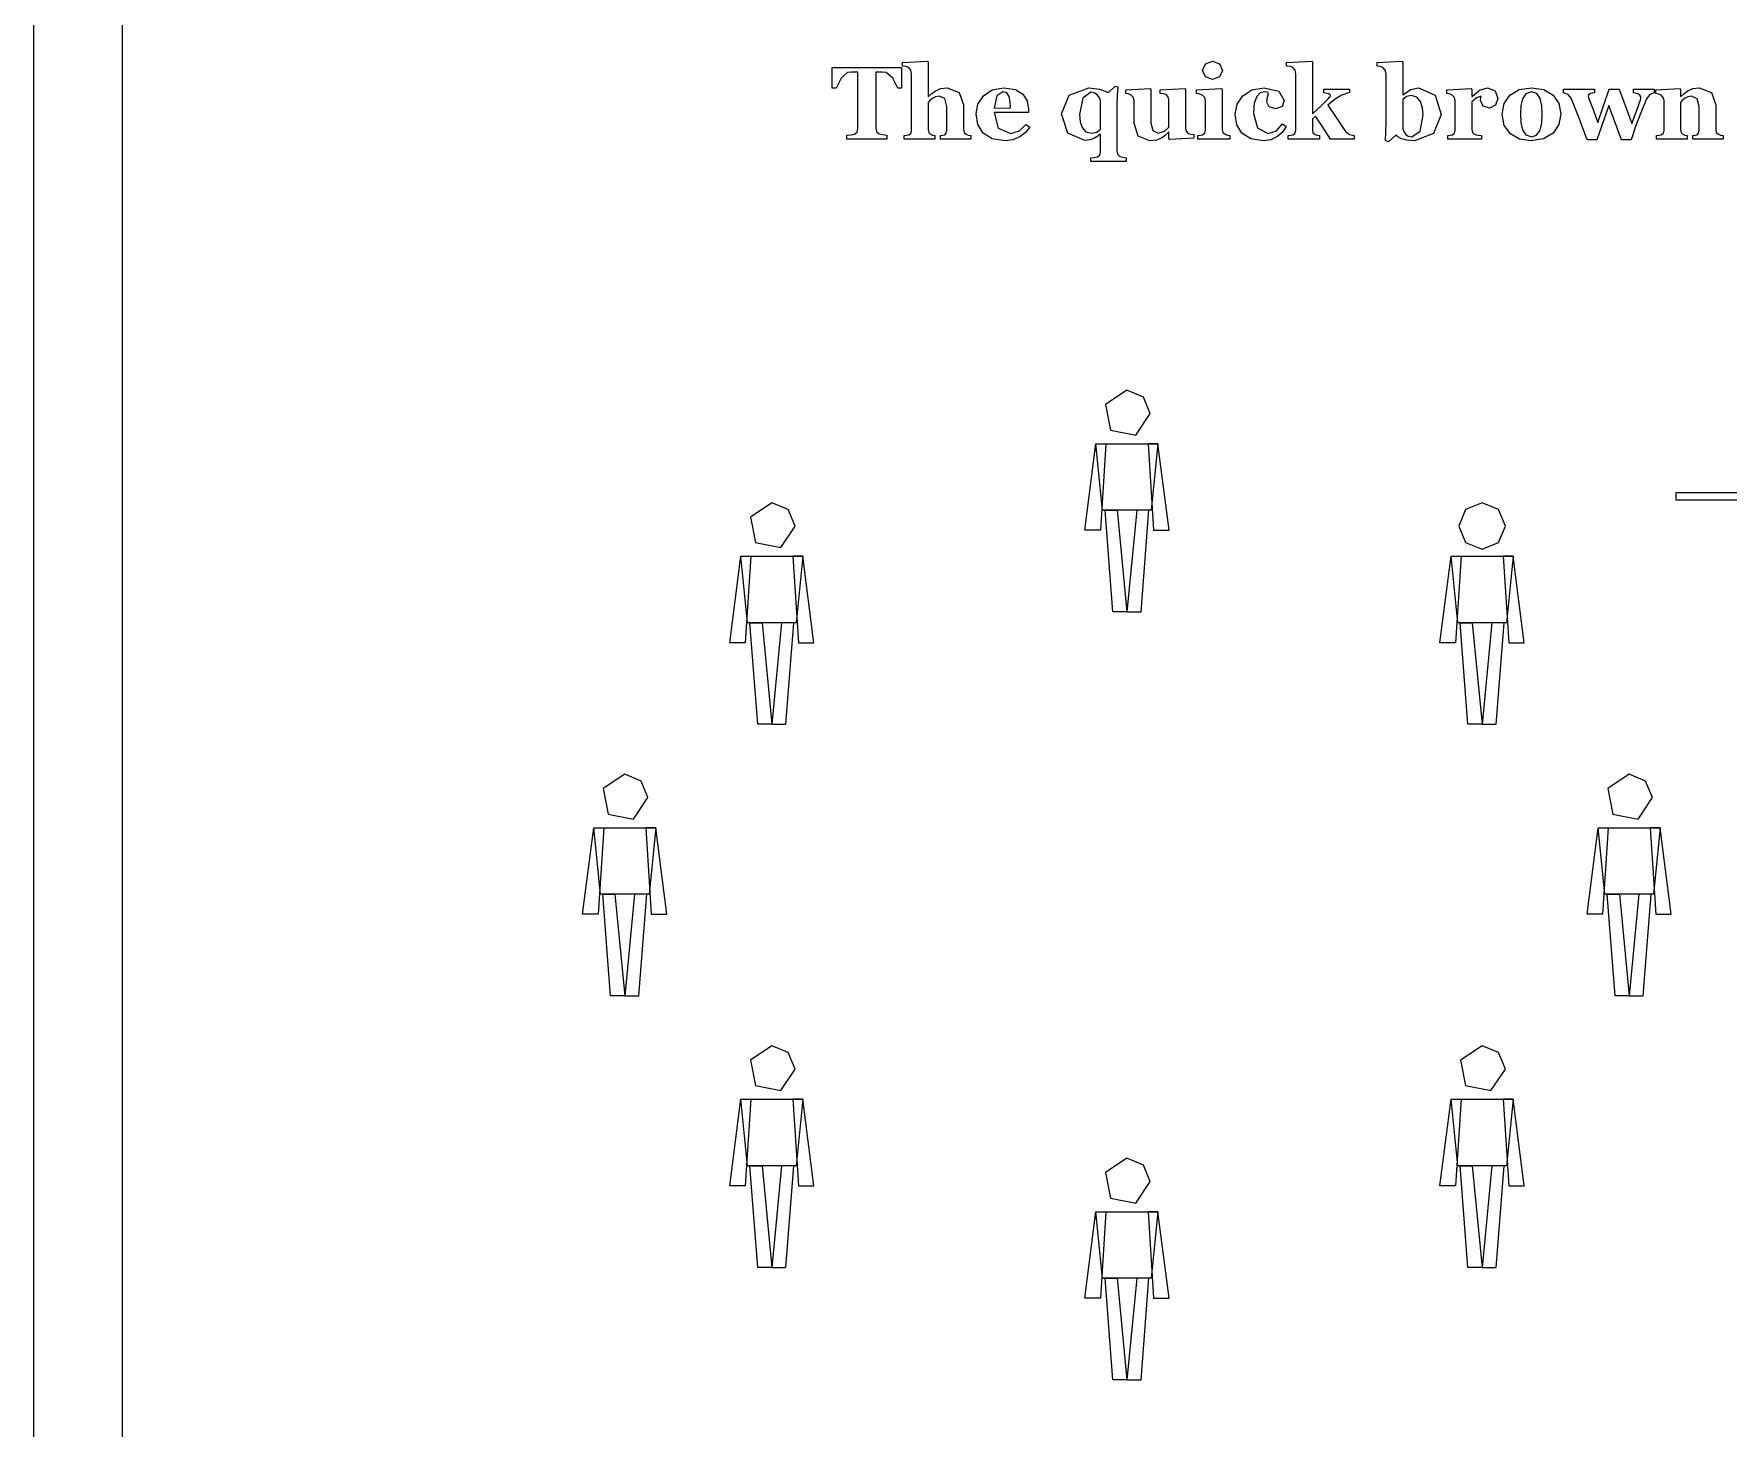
# Model space of a CAD drawing. Extents: x 0 to 118, y 2 to 170.
# Drawn here: x 1.5 to 30.17, y 37.18 to 60.78 of the extents above; entities that cross this region are included whole.
import ezdxf

# ---------------------------------------------------------------- set-up
doc = ezdxf.new("R2010")
doc.units = 0

msp = doc.modelspace()

# ---------------------------------------------------------------- linework, layer by layer
at = {"layer": 'Layer 1', "color": 7}
for points in [[(1.5, 168.5), (118.5, 168.5), (118.5, 1.5), (1.5, 1.5), (1.5, 168.5)], [(3, 167), (117, 167), (117, 3), (3, 3), (3, 167)], [(17.357544, 59), (16.84314, 59), (16.84314, 59.062377), (16.883301, 59.066653), (16.917481, 59.075203), (16.942261, 59.102548), (16.949951, 59.155525), (16.949951, 59.555427), (16.916625, 59.68702), (16.823486, 59.730597), (16.759399, 59.720347), (16.702148, 59.69044), (16.661987, 59.655405), (16.637207, 59.62379), (16.637207, 59.164928), (16.644897, 59.114513), (16.673949, 59.084605), (16.707275, 59.07093), (16.74829, 59.06238), (16.74829, 59), (16.228759, 59), (16.228759, 59.062377), (16.271483, 59.066653), (16.309081, 59.075203), (16.345824, 59.104255), (16.356079, 59.155525), (16.356079, 60.108285), (16.343262, 60.16639), (16.307373, 60.212533), (16.257813, 60.229633), (16.199707, 60.238183), (16.199707, 60.30056), (16.62439, 60.322785), (16.637207, 60.30911), (16.637207, 59.72122), (16.640625, 59.72122), (16.69873, 59.773342), (16.762817, 59.821195), (16.844849, 59.856228), (16.955078, 59.870753), (17.16272, 59.791285), (17.232788, 59.581935), (17.232788, 59.163233), (17.242188, 59.112818), (17.277222, 59.08291), (17.311402, 59.070935), (17.357544, 59.062385), (17.357544, 59)], [(21.615479, 60.165527), (21.565064, 60.054442), (21.447143, 60.009155), (21.327515, 60.054442), (21.277954, 60.165527), (21.327515, 60.276612), (21.447143, 60.322755), (21.565918, 60.276612), (21.615478, 60.165527), (21.615479, 60.165527)], [(23.844849, 59), (23.442383, 59), (23.306518, 59.221312), (23.190307, 59.390502), (23.139038, 59.346925), (23.139038, 59.160645), (23.147583, 59.11023), (23.182617, 59.081177), (23.218506, 59.069227), (23.259521, 59.062377), (23.259521, 59), (22.730591, 59), (22.730591, 59.062377), (22.773315, 59.066653), (22.810913, 59.075203), (22.847656, 59.104255), (22.857911, 59.155525), (22.857911, 60.108285), (22.845094, 60.16639), (22.809205, 60.212533), (22.760499, 60.229633), (22.701539, 60.238183), (22.701539, 60.30056), (23.126222, 60.322785), (23.139039, 60.30911), (23.139039, 59.427273), (23.280885, 59.55801), (23.408204, 59.681057), (23.438966, 59.724638), (23.442384, 59.743437), (23.41504, 59.769072), (23.334718, 59.787022), (23.334718, 59.847692), (23.7688, 59.847692), (23.7688, 59.788732), (23.638062, 59.743443), (23.54065, 59.6879), (23.472291, 59.639195), (23.397096, 59.576818), (23.551759, 59.352085), (23.70044, 59.133335), (23.766236, 59.079503), (23.84485, 59.062403), (23.844849, 59)], [(25.317992, 59.417847), (25.190675, 59.09912), (24.869385, 58.972657), (24.739502, 58.983757), (24.648071, 59.009392), (24.584839, 59.041007), (24.548096, 59.067497), (24.425903, 58.956412), (24.375488, 58.976062), (24.382323, 59.111072), (24.385741, 59.30846), (24.385741, 60.108265), (24.372068, 60.168077), (24.337034, 60.210802), (24.289182, 60.228752), (24.231931, 60.238152), (24.231931, 60.30053), (24.654051, 60.322755), (24.666868, 60.30908), (24.666868, 59.75366), (24.671996, 59.75366), (24.80017, 59.842528), (24.931761, 59.870725), (25.214599, 59.748533), (25.317991, 59.417845), (25.317992, 59.417847)], [(16.186035, 59.8656), (16.120239, 59.8656), (16.03479, 60.032228), (15.927124, 60.12793), (15.859619, 60.133905), (15.790405, 60.13648), (15.750244, 60.13648), (15.750244, 59.18543), (15.761352, 59.130743), (15.804931, 59.094), (15.8656, 59.077775), (15.936523, 59.066675), (15.936523, 59), (15.26062, 59), (15.26062, 59.06665), (15.329834, 59.0735), (15.391357, 59.08545), (15.435791, 59.122192), (15.446898, 59.17688), (15.446898, 60.136475), (15.406737, 60.136475), (15.337523, 60.1339), (15.270018, 60.127925), (15.161498, 60.032222), (15.076903, 59.865595), (15.011107, 59.865595), (15.011107, 60.21252), (16.186034, 60.21252), (16.186035, 59.8656)], [(18.354736, 59.204223), (18.282105, 59.111937), (18.186401, 59.038452), (18.070191, 58.989745), (17.936035, 58.972645), (17.717285, 59.008532), (17.56604, 59.10509), (17.476318, 59.24779), (17.447266, 59.427232), (17.478882, 59.59386), (17.570313, 59.73656), (17.716431, 59.834828), (17.914673, 59.872425), (18.111206, 59.843373), (18.238526, 59.76305), (18.309448, 59.647693), (18.331666, 59.509265), (18.331666, 59.453722), (17.754029, 59.453722), (17.821534, 59.187123), (18.036012, 59.09569), (18.180421, 59.13927), (18.289796, 59.251208), (18.354736, 59.204223)], [(18.02832, 59.52893), (18.023193, 59.634033), (18.005248, 59.722045), (17.965087, 59.782715), (17.901854, 59.803215), (17.796752, 59.736565), (17.754027, 59.525505), (18.02832, 59.52893)], [(19.98938, 58.620605), (19.391235, 58.620605), (19.391235, 58.683837), (19.448486, 58.689813), (19.501465, 58.700063), (19.539063, 58.730825), (19.55017, 58.783802), (19.55017, 59.082022), (19.543335, 59.083772), (19.504883, 59.050447), (19.448486, 59.015412), (19.377564, 58.98807), (19.288696, 58.97782), (19.001587, 59.100867), (18.892212, 59.43241), (19.022949, 59.74601), (19.353638, 59.870765), (19.535645, 59.84769), (19.68689, 59.78873), (19.797974, 59.898105), (19.844971, 59.887005), (19.836426, 59.746015), (19.831298, 59.60246), (19.831298, 58.798382), (19.842406, 58.74455), (19.880004, 58.71037), (19.931273, 58.694145), (19.989379, 58.683895), (19.98938, 58.620605)], [(19.550171, 59.170045), (19.550171, 59.652833), (19.533081, 59.698975), (19.503174, 59.746825), (19.456177, 59.78186), (19.389526, 59.795535), (19.251099, 59.69556), (19.198975, 59.419557), (19.210082, 59.29224), (19.243407, 59.196535), (19.304931, 59.126468), (19.400634, 59.101692), (19.489501, 59.119642), (19.55017, 59.170057), (19.550171, 59.170045)], [(21.130982, 59.017945), (20.723389, 58.99317), (20.710571, 59.00512), (20.710571, 59.117057), (20.705444, 59.117057), (20.648193, 59.064935), (20.582397, 59.019645), (20.499511, 58.985465), (20.386718, 58.974365), (20.188476, 59.052125), (20.120117, 59.271727), (20.120117, 59.65625), (20.107299, 59.710082), (20.07312, 59.74768), (20.028686, 59.76563), (19.979126, 59.77333), (19.979126, 59.835707), (20.393554, 59.857933), (20.402954, 59.845107), (20.402954, 59.27687), (20.43628, 59.146988), (20.529419, 59.105118), (20.63794, 59.136735), (20.708863, 59.204238), (20.708863, 59.66481), (20.697755, 59.716935), (20.665284, 59.754533), (20.62085, 59.768208), (20.562745, 59.773333), (20.562745, 59.83571), (20.977174, 59.857935), (20.989991, 59.84511), (20.989991, 59.185443), (21.001954, 59.134173), (21.036988, 59.099138), (21.078858, 59.084613), (21.130982, 59.080338), (21.130982, 59.017945)], [(21.740234, 59), (21.200195, 59), (21.200195, 59.062377), (21.243775, 59.066653), (21.280518, 59.075203), (21.31897, 59.104255), (21.330077, 59.155525), (21.330077, 59.65284), (21.316405, 59.704963), (21.282225, 59.741708), (21.235228, 59.761358), (21.178832, 59.773308), (21.178832, 59.835685), (21.597533, 59.85791), (21.61035, 59.845085), (21.61035, 59.166618), (21.623168, 59.11535), (21.659911, 59.084588), (21.697509, 59.070913), (21.740233, 59.062363), (21.740234, 59)], [(22.306763, 58.972657), (22.096557, 59.006835), (21.947021, 59.101685), (21.859009, 59.24524), (21.829956, 59.425537), (21.86499, 59.594727), (21.961548, 59.735717), (22.116211, 59.83484), (22.321289, 59.872437), (22.569946, 59.812622), (22.661377, 59.652832), (22.628906, 59.55371), (22.516968, 59.516112), (22.409302, 59.546875), (22.366577, 59.627197), (22.38025, 59.710082), (22.396485, 59.77246), (22.37256, 59.795535), (22.327272, 59.804085), (22.257203, 59.786135), (22.198243, 59.722902), (22.155519, 59.6084), (22.140139, 59.435792), (22.211061, 59.190555), (22.38196, 59.097415), (22.532351, 59.139285), (22.632326, 59.259767), (22.696413, 59.215335), (22.633181, 59.119632), (22.545168, 59.043582), (22.435793, 58.990602), (22.306765, 58.972652), (22.306763, 58.972657)], [(25.01123, 59.407597), (25.00098, 59.532352), (24.968508, 59.639165), (24.907839, 59.712652), (24.8147, 59.74085), (24.728396, 59.72375), (24.666873, 59.673335), (24.666873, 59.17602), (24.685672, 59.130732), (24.714725, 59.088007), (24.758304, 59.053827), (24.823246, 59.042727), (24.960819, 59.137575), (25.011233, 59.407595), (25.01123, 59.407597)], [(26.279297, 59.69129), (26.239135, 59.576787), (26.133177, 59.52808), (26.027222, 59.559697), (25.984497, 59.652837), (25.988772, 59.69898), (25.996472, 59.730595), (25.913587, 59.703252), (25.836682, 59.634892), (25.836682, 59.165777), (25.846082, 59.116215), (25.877697, 59.085455), (25.938367, 59.06923), (25.99989, 59.06238), (25.99989, 59), (25.428235, 59), (25.428235, 59.062377), (25.47096, 59.066653), (25.508557, 59.075203), (25.546155, 59.104255), (25.556405, 59.155525), (25.556405, 59.65284), (25.54188, 59.707528), (25.506845, 59.746833), (25.46754, 59.763933), (25.41627, 59.773333), (25.41627, 59.83571), (25.823862, 59.857935), (25.836687, 59.84511), (25.836687, 59.72121), (25.840112, 59.72121), (25.96487, 59.82802), (26.103297, 59.867328), (26.230615, 59.817768), (26.279322, 59.691303), (26.279297, 59.69129)], [(27.210692, 59.74683), (27.30725, 59.60584), (27.340575, 59.428105), (27.30725, 59.248662), (27.211547, 59.105107), (27.05005, 59.00684), (26.836425, 58.972662), (26.644165, 59.002567), (26.489502, 59.09229), (26.386962, 59.233282), (26.349365, 59.422125), (26.381835, 59.60413), (26.480957, 59.74683), (26.636475, 59.839117), (26.844115, 59.872442), (27.054322, 59.839117), (27.210692, 59.74683), (27.210692, 59.74683)], [(26.991942, 59.154667), (27.019287, 59.27088), (27.028687, 59.429815), (27.020137, 59.566532), (26.994502, 59.68787), (26.93725, 59.772465), (26.84582, 59.803227), (26.748407, 59.769902), (26.692865, 59.6836), (26.66809, 59.569097), (26.661265, 59.433232), (26.66724, 59.27857), (26.696292, 59.156377), (26.752687, 59.072637), (26.845827, 59.041875), (26.93384, 59.070072), (26.991945, 59.154667), (26.991942, 59.154667)], [(28.92395, 59.785282), (28.851317, 59.758795), (28.794922, 59.684452), (28.69922, 59.448612), (28.598387, 59.189702), (28.565062, 59.093145), (28.535157, 58.992315), (28.36853, 58.992315), (28.153197, 59.57337), (27.951537, 58.992315), (27.78662, 58.992315), (27.650757, 59.353765), (27.51831, 59.693852), (27.465332, 59.757085), (27.389282, 59.785282), (27.389282, 59.847662), (27.91394, 59.847662), (27.91394, 59.785282), (27.844727, 59.771607), (27.804565, 59.7417), (27.806315, 59.726325), (27.814015, 59.70325), (27.877247, 59.530642), (27.971242, 59.285402), (28.160937, 59.84766), (28.330127, 59.84766), (28.546315, 59.266605), (28.622365, 59.47339), (28.690725, 59.66907), (28.69755, 59.700685), (28.6983, 59.719485), (28.682925, 59.746827), (28.646182, 59.767327), (28.604312, 59.779277), (28.570987, 59.785252), (28.570987, 59.847632), (28.923892, 59.847632), (28.92395, 59.785282)], [(30.089478, 59), (29.575073, 59), (29.575073, 59.062377), (29.61438, 59.066653), (29.649415, 59.075203), (29.67505, 59.102548), (29.68275, 59.155525), (29.68275, 59.555427), (29.650278, 59.686165), (29.556285, 59.730597), (29.492198, 59.720347), (29.434948, 59.69044), (29.394785, 59.655405), (29.37001, 59.62379), (29.37001, 59.164928), (29.37856, 59.114513), (29.406758, 59.084605), (29.440938, 59.07093), (29.4811, 59.06238), (29.4811, 59), (28.961568, 59), (28.961568, 59.062377), (29.004293, 59.066653), (29.04189, 59.075203), (29.079488, 59.104255), (29.089738, 59.155525), (29.089738, 59.65284), (29.076063, 59.704963), (29.040173, 59.746833), (29.000868, 59.763933), (28.949598, 59.773333), (28.949598, 59.83571), (29.35719, 59.857935), (29.370015, 59.84511), (29.370015, 59.72121), (29.37344, 59.72121), (29.431545, 59.772477), (29.494778, 59.821185), (29.577665, 59.856217), (29.68704, 59.870743), (29.895535, 59.791275), (29.965603, 59.581925), (29.965603, 59.163223), (29.975003, 59.112808), (30.010038, 59.0829), (30.043363, 59.070925), (30.089505, 59.062375), (30.089478, 59)], [(20, 54.75), (19.636222, 54.506932), (19.721577, 54.077827), (20.150682, 53.992472), (20.39375, 54.35625), (20.278423, 54.634673), (20, 54.75), (20, 54.75)], [(13.989592, 52.846194), (13.625815, 52.603126), (13.711169, 52.174021), (14.140274, 52.088667), (14.383342, 52.452444), (14.268016, 52.730867), (13.989592, 52.846194), (13.989592, 52.846194)], [(26.010408, 52.846194), (25.731984, 52.730867), (25.616658, 52.452444), (25.731984, 52.174021), (26.010408, 52.058694), (26.288831, 52.174021), (26.404158, 52.452444), (26.288831, 52.730867), (26.010408, 52.846194), (26.010408, 52.846194)], [(30.63974, 52.891175), (29.298005, 52.891175), (29.298005, 53.020508), (30.63974, 53.020508), (30.63974, 52.891175)], [(11.5, 48.25), (11.136222, 48.006932), (11.221577, 47.577827), (11.650682, 47.492472), (11.89375, 47.85625), (11.778423, 48.134673), (11.5, 48.25), (11.5, 48.25)], [(28.5, 48.25), (28.136222, 48.006932), (28.221577, 47.577827), (28.650682, 47.492472), (28.89375, 47.85625), (28.778423, 48.134673), (28.5, 48.25), (28.5, 48.25)], [(13.989592, 43.653806), (13.625815, 43.410738), (13.711169, 42.981633), (14.140274, 42.896278), (14.383342, 43.260056), (14.268016, 43.538479), (13.989592, 43.653806), (13.989592, 43.653806)], [(26.010408, 43.653806), (25.64663, 43.410738), (25.731984, 42.981633), (26.161089, 42.896278), (26.404158, 43.260056), (26.288831, 43.538479), (26.010408, 43.653806), (26.010408, 43.653806)], [(20, 41.75), (19.636222, 41.506932), (19.721577, 41.077827), (20.150682, 40.992472), (20.39375, 41.35625), (20.278423, 41.634673), (20, 41.75), (20, 41.75)]]:
    msp.add_lwpolyline(points, dxfattribs=at)
for points in [[(19.475, 53.844375), (19.64375, 53.844375), (19.55, 52.381875), (19.2875, 52.381875), (19.475, 53.844375)], [(19.475, 53.844375), (20.525, 53.844375), (20.4125, 52.719375), (19.5875, 52.719375), (19.475, 53.844375)], [(20.525, 53.844375), (20.35625, 53.844375), (20.45, 52.381875), (20.7125, 52.381875), (20.525, 53.844375)], [(19.62875, 52.719375), (19.835, 52.719375), (20, 51), (19.76075, 51), (19.62875, 52.719375)], [(20.37125, 52.719375), (20.165, 52.719375), (20, 51), (20.23925, 51), (20.37125, 52.719375)], [(13.464592, 51.940569), (13.633342, 51.940569), (13.539592, 50.478069), (13.277092, 50.478069), (13.464592, 51.940569)], [(13.464592, 51.940569), (14.514592, 51.940569), (14.402092, 50.815569), (13.577092, 50.815569), (13.464592, 51.940569)], [(14.514592, 51.940569), (14.345842, 51.940569), (14.439592, 50.478069), (14.702092, 50.478069), (14.514592, 51.940569)], [(25.485408, 51.940569), (25.654158, 51.940569), (25.560408, 50.478069), (25.297908, 50.478069), (25.485408, 51.940569)], [(25.485408, 51.940569), (26.535408, 51.940569), (26.422908, 50.815569), (25.597908, 50.815569), (25.485408, 51.940569)], [(26.535408, 51.940569), (26.366658, 51.940569), (26.460408, 50.478069), (26.722908, 50.478069), (26.535408, 51.940569)], [(13.618342, 50.815569), (13.824592, 50.815569), (13.989592, 49.096194), (13.750342, 49.096194), (13.618342, 50.815569)], [(14.360842, 50.815569), (14.154592, 50.815569), (13.989592, 49.096194), (14.228842, 49.096194), (14.360842, 50.815569)], [(25.639158, 50.815569), (25.845408, 50.815569), (26.010408, 49.096194), (25.771158, 49.096194), (25.639158, 50.815569)], [(26.381658, 50.815569), (26.175408, 50.815569), (26.010408, 49.096194), (26.249658, 49.096194), (26.381658, 50.815569)], [(10.975, 47.344375), (11.14375, 47.344375), (11.05, 45.881875), (10.7875, 45.881875), (10.975, 47.344375)], [(10.975, 47.344375), (12.025, 47.344375), (11.9125, 46.219375), (11.0875, 46.219375), (10.975, 47.344375)], [(12.025, 47.344375), (11.85625, 47.344375), (11.95, 45.881875), (12.2125, 45.881875), (12.025, 47.344375)], [(27.975, 47.344375), (28.14375, 47.344375), (28.05, 45.881875), (27.7875, 45.881875), (27.975, 47.344375)], [(27.975, 47.344375), (29.025, 47.344375), (28.9125, 46.219375), (28.0875, 46.219375), (27.975, 47.344375)], [(29.025, 47.344375), (28.85625, 47.344375), (28.95, 45.881875), (29.2125, 45.881875), (29.025, 47.344375)], [(11.12875, 46.219375), (11.335, 46.219375), (11.5, 44.5), (11.26075, 44.5), (11.12875, 46.219375)], [(11.87125, 46.219375), (11.665, 46.219375), (11.5, 44.5), (11.73925, 44.5), (11.87125, 46.219375)], [(28.12875, 46.219375), (28.335, 46.219375), (28.5, 44.5), (28.26075, 44.5), (28.12875, 46.219375)], [(28.87125, 46.219375), (28.665, 46.219375), (28.5, 44.5), (28.73925, 44.5), (28.87125, 46.219375)], [(13.464592, 42.748181), (13.633342, 42.748181), (13.539592, 41.285681), (13.277092, 41.285681), (13.464592, 42.748181)], [(13.464592, 42.748181), (14.514592, 42.748181), (14.402092, 41.623181), (13.577092, 41.623181), (13.464592, 42.748181)], [(14.514592, 42.748181), (14.345842, 42.748181), (14.439592, 41.285681), (14.702092, 41.285681), (14.514592, 42.748181)], [(25.485408, 42.748181), (25.654158, 42.748181), (25.560408, 41.285681), (25.297908, 41.285681), (25.485408, 42.748181)], [(25.485408, 42.748181), (26.535408, 42.748181), (26.422908, 41.623181), (25.597908, 41.623181), (25.485408, 42.748181)], [(26.535408, 42.748181), (26.366658, 42.748181), (26.460408, 41.285681), (26.722908, 41.285681), (26.535408, 42.748181)], [(13.618342, 41.623181), (13.824592, 41.623181), (13.989592, 39.903806), (13.750342, 39.903806), (13.618342, 41.623181)], [(14.360842, 41.623181), (14.154592, 41.623181), (13.989592, 39.903806), (14.228842, 39.903806), (14.360842, 41.623181)], [(25.639158, 41.623181), (25.845408, 41.623181), (26.010408, 39.903806), (25.771158, 39.903806), (25.639158, 41.623181)], [(26.381658, 41.623181), (26.175408, 41.623181), (26.010408, 39.903806), (26.249658, 39.903806), (26.381658, 41.623181)], [(19.475, 40.844375), (19.64375, 40.844375), (19.55, 39.381875), (19.2875, 39.381875), (19.475, 40.844375)], [(19.475, 40.844375), (20.525, 40.844375), (20.4125, 39.719375), (19.5875, 39.719375), (19.475, 40.844375)], [(20.525, 40.844375), (20.35625, 40.844375), (20.45, 39.381875), (20.7125, 39.381875), (20.525, 40.844375)], [(19.62875, 39.719375), (19.835, 39.719375), (20, 38), (19.76075, 38), (19.62875, 39.719375)], [(20.37125, 39.719375), (20.165, 39.719375), (20, 38), (20.23925, 38), (20.37125, 39.719375)]]:
    msp.add_lwpolyline(points, close=True, dxfattribs=at)

doc.saveas('drawing.dxf')
